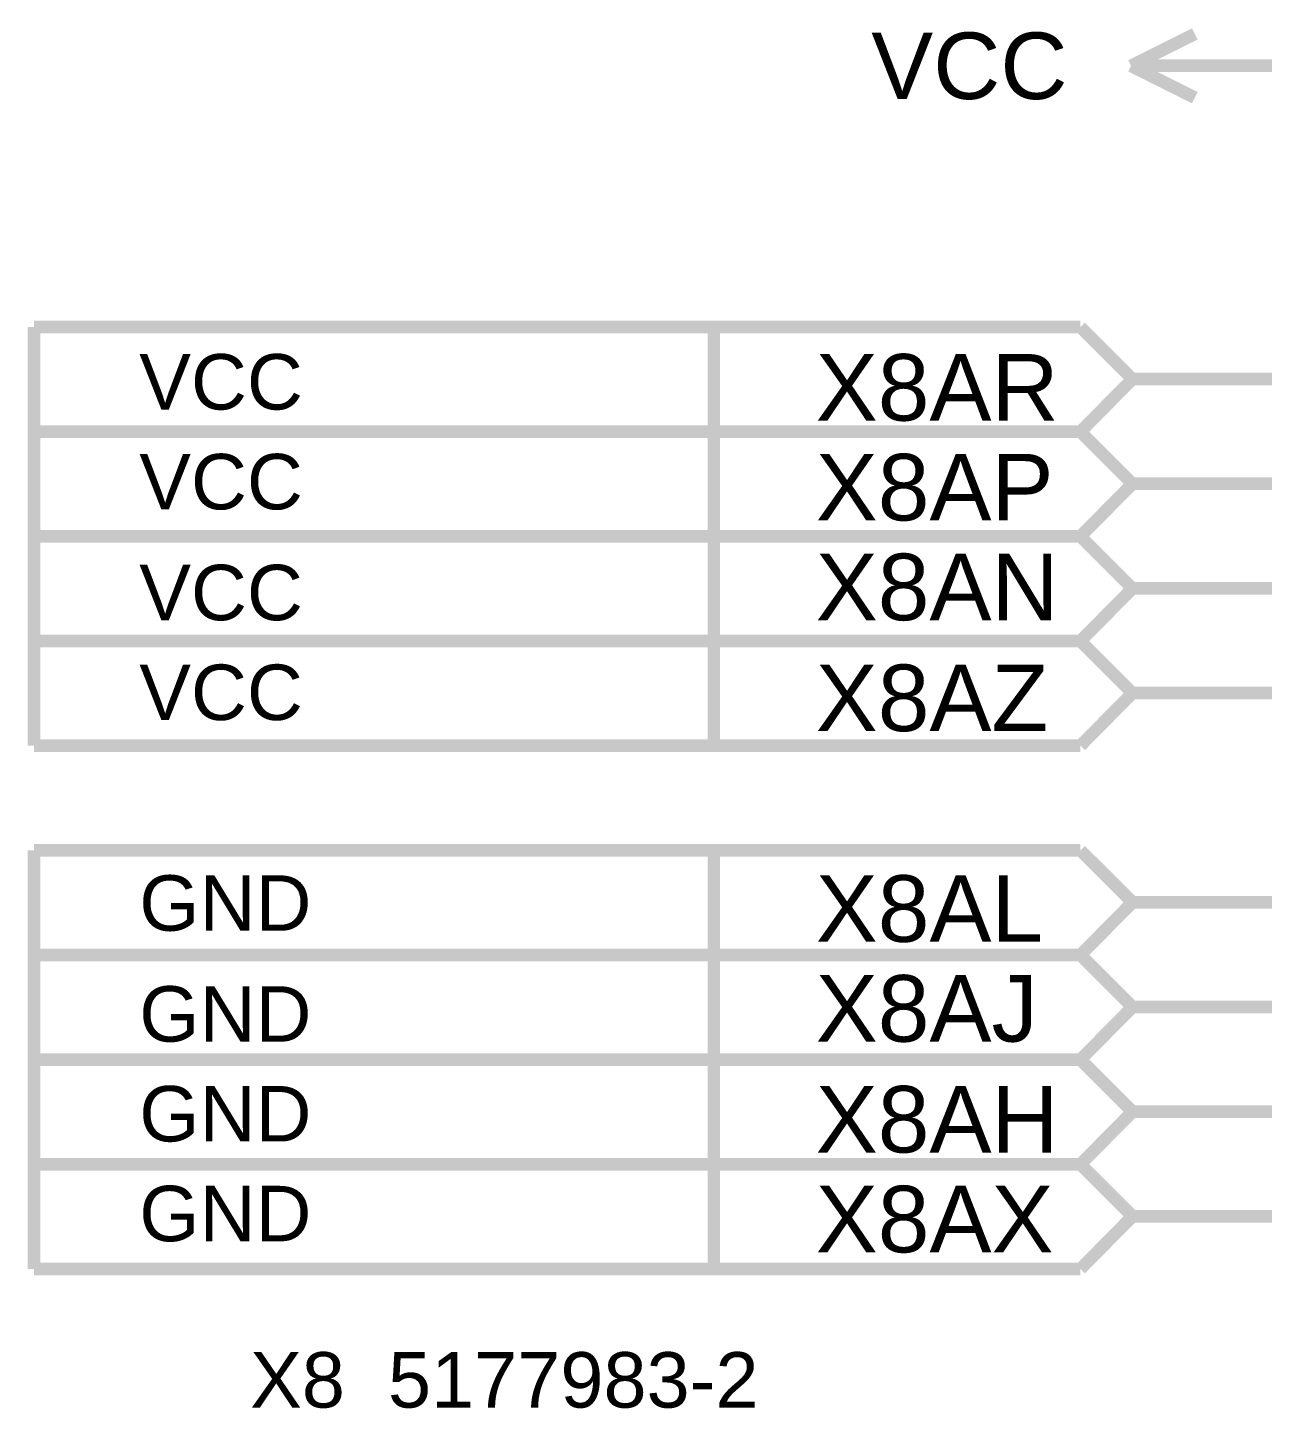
# Model space of a CAD drawing. Header units: millimetres. Extents: x -2024 to 917, y -725 to 13.
# Drawn here: x 553.14 to 582.63, y -633.38 to -600.39 of the extents above; entities that cross this region are included whole.
import ezdxf

# ---------------------------------------------------------------- set-up
doc = ezdxf.new("R2010")
doc.units = ezdxf.units.MM
doc.layers.add('Sheet', color=255, linetype='Continuous')
doc.styles.get("Standard").update_dxf_attribs({"font": 'arial.ttf'})

msp = doc.modelspace()

# ---------------------------------------------------------------- linework, layer by layer
at = {"layer": 'Sheet', "const_width": 0.3}
for points in [[(579.493, -601.301), (581.016, -600.539)], [(579.493, -601.301), (581.016, -602.063)], [(582.026, -601.301), (579.493, -601.301)], [(589.523, -608.786), (589.523, -601.301), (582.026, -601.301)], [(578.285, -607.544), (553.293, -607.544)], [(553.293, -607.544), (553.293, -610.044)], [(569.53, -607.544), (569.53, -610.044)], [(579.526, -608.786), (578.285, -607.544)], [(578.285, -610.044), (579.526, -608.786)], [(579.526, -608.786), (582.026, -608.786)], [(582.026, -608.786), (589.523, -608.786), (589.523, -611.286), (589.523, -613.786), (589.523, -616.287), (582.026, -616.287)], [(578.285, -610.044), (553.293, -610.044)], [(553.293, -610.044), (553.293, -612.544)], [(553.293, -610.044), (578.285, -610.044)], [(569.53, -610.044), (569.53, -612.544)], [(579.526, -611.286), (578.285, -610.044)], [(578.285, -612.544), (579.526, -611.286)], [(579.526, -611.286), (582.026, -611.286)], [(582.026, -611.286), (589.523, -611.286)], [(578.285, -612.544), (553.293, -612.544)], [(553.293, -612.544), (553.293, -615.045)], [(553.293, -612.544), (578.285, -612.544)], [(569.53, -612.544), (569.53, -615.045)], [(579.526, -613.786), (578.285, -612.544)], [(578.285, -615.045), (579.526, -613.786)], [(579.526, -613.786), (582.026, -613.786)], [(582.026, -613.786), (589.523, -613.786)], [(553.293, -615.045), (578.285, -615.045)], [(578.285, -615.045), (553.293, -615.045)], [(553.293, -615.045), (553.293, -617.545)], [(569.53, -615.045), (569.53, -617.545)], [(579.526, -616.287), (578.285, -615.045)], [(578.285, -617.545), (579.526, -616.287)], [(579.526, -616.287), (582.026, -616.287)], [(553.293, -617.545), (578.285, -617.545)], [(578.285, -620.046), (553.293, -620.046)], [(553.293, -620.046), (553.293, -622.546)], [(569.53, -620.046), (569.53, -622.546)], [(579.526, -621.287), (578.285, -620.046)], [(578.285, -622.546), (579.526, -621.287)], [(579.526, -621.287), (582.026, -621.287)], [(582.026, -621.287), (589.523, -621.287), (589.523, -623.788), (589.523, -626.288), (589.523, -628.789), (589.523, -631.289)], [(578.285, -622.546), (553.293, -622.546)], [(553.293, -622.546), (553.293, -625.046)], [(553.293, -622.546), (578.285, -622.546)], [(569.53, -622.546), (569.53, -625.046)], [(579.526, -623.788), (578.285, -622.546)], [(578.285, -625.046), (579.526, -623.788)], [(579.526, -623.788), (582.026, -623.788)], [(582.026, -623.788), (589.523, -623.788)], [(578.285, -625.046), (553.293, -625.046)], [(553.293, -625.046), (553.293, -627.547)], [(553.293, -625.046), (578.285, -625.046)], [(569.53, -625.046), (569.53, -627.547)], [(579.526, -626.288), (578.285, -625.046)], [(578.285, -627.547), (579.526, -626.288)], [(579.526, -626.288), (582.026, -626.288)], [(582.026, -626.288), (589.523, -626.288)], [(553.293, -627.547), (578.285, -627.547)], [(578.285, -627.547), (553.293, -627.547)], [(553.293, -627.547), (553.293, -630.047)], [(569.53, -627.547), (569.53, -630.047)], [(579.526, -628.789), (578.285, -627.547)], [(578.285, -630.047), (579.526, -628.789)], [(579.526, -628.789), (582.026, -628.789)], [(582.026, -628.789), (589.523, -628.789)], [(553.293, -630.047), (578.285, -630.047)]]:
    msp.add_lwpolyline(points, dxfattribs=at)

# ---------------------------------------------------------------- texts
at = {"layer": 'Sheet'}
for s, height, p in [('VCC', 1.5897, (573.287, -602.096)), ('VCC', 1.3247, (555.809, -609.514)), ('X8AR', 1.5897, (571.963, -609.779)), ('VCC', 1.3247, (555.809, -611.899)), ('X8AP', 1.5897, (571.963, -612.164)), ('VCC', 1.3247, (555.809, -614.548)), ('X8AN', 1.5897, (571.963, -614.548)), ('VCC', 1.3247, (555.809, -616.932)), ('X8AZ', 1.5897, (571.963, -617.197)), ('GND', 1.3247, (555.809, -621.966)), ('X8AL', 1.5897, (571.963, -622.231)), ('X8AJ', 1.5897, (571.963, -624.616)), ('GND', 1.3247, (555.809, -624.616)), ('GND', 1.3247, (555.809, -627)), ('X8AH', 1.5897, (571.963, -627.265)), ('GND', 1.3247, (555.809, -629.385)), ('X8AX', 1.5897, (571.963, -629.65)), ('X8  5177983-2', 1.32471, (558.457, -633.359))]:
    msp.add_text(s, height=height, dxfattribs=at).set_placement(p)

doc.saveas('drawing.dxf')
